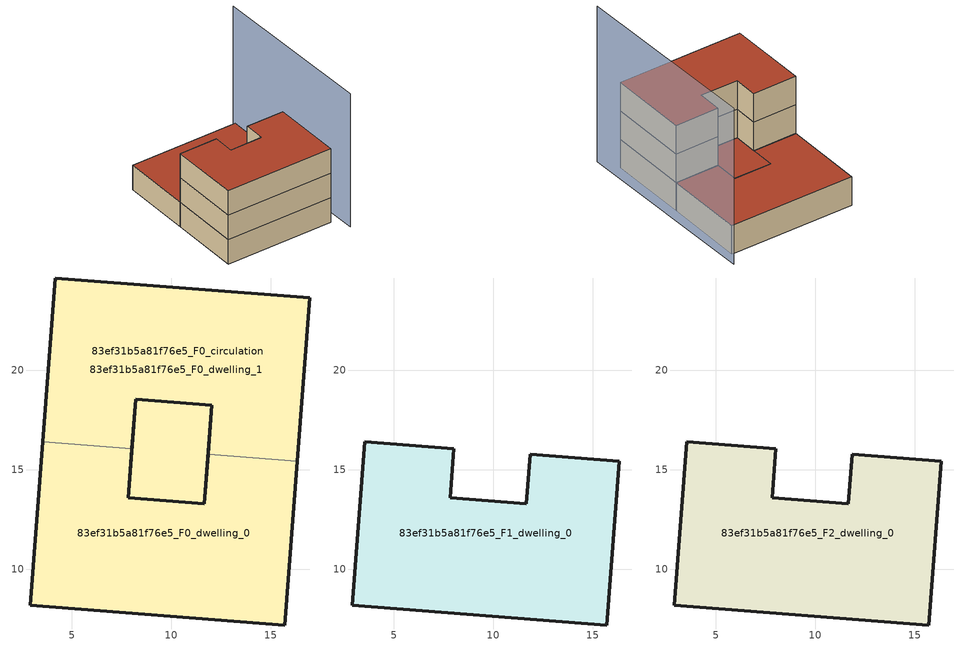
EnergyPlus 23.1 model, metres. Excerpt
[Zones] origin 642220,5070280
83ef31b5a81f76e5_F0_dwelling_0
 floor ground (EU_floor_Construction): 16.33,15.43 15.7,7.19 2.9,8.17 3.53,16.41 8.01,16.06 7.82,13.59 11.66,13.3 11.85,15.77 z0; 12.04,18.24 11.66,13.3 7.82,13.59 8.01,16.06 8.2,18.53 z0
 wall outside (EU_wall_Construction): 3.53,16.41 2.9,8.17 15.7,7.19 16.33,15.43 / 11.85,15.77 11.66,13.3 7.82,13.59 8.01,16.06 z0:3
 wall to 83ef31b5a81f76e5_F0_dwelling_1 (EU_wall_Construction): 16.33,15.43 11.85,15.77 / 8.01,16.06 3.53,16.41 z0:3
 roof outside (EU_floor_Construction): 11.66,13.3 12.04,18.24 8.2,18.53 8.01,16.06 7.82,13.59 z3
83ef31b5a81f76e5_F0_dwelling_1
 floor ground (EU_floor_Construction): 12.04,18.24 11.66,13.3 7.82,13.59 8.01,16.06 8.2,18.53 z0; 16.96,23.66 16.33,15.43 11.85,15.77 12.04,18.24 8.2,18.53 8.01,16.06 3.53,16.41 4.16,24.64 z0
 wall outside (EU_wall_Construction): 8.01,16.06 8.2,18.53 12.04,18.24 11.85,15.77 / 16.33,15.43 16.96,23.66 4.16,24.64 3.53,16.41 z0:3
 roof outside (EU_roof_Construction): 16.33,15.43 16.96,23.66 4.16,24.64 3.53,16.41 8.01,16.06 8.2,18.53 12.04,18.24 11.85,15.77 z3; 11.66,13.3 12.04,18.24 8.2,18.53 8.01,16.06 7.82,13.59 z3
83ef31b5a81f76e5_F0_circulation
 floor ground (EU_floor_Construction): 16.33,15.43 15.7,7.19 2.9,8.17 3.53,16.41 8.01,16.06 7.82,13.59 11.66,13.3 11.85,15.77 z0; 12.04,18.24 11.66,13.3 7.82,13.59 8.01,16.06 8.2,18.53 z0; 16.96,23.66 16.33,15.43 11.85,15.77 12.04,18.24 8.2,18.53 8.01,16.06 3.53,16.41 4.16,24.64 z0
 wall outside (EU_wall_Construction): 12.04,18.24 8.2,18.53 7.82,13.59 11.66,13.3 12.04,18.24 z0:3
 roof outside (EU_roof_Construction): 11.66,13.3 12.04,18.24 8.2,18.53 8.01,16.06 7.82,13.59 z3; 15.7,7.19 16.33,15.43 11.85,15.77 11.66,13.3 7.82,13.59 8.01,16.06 3.53,16.41 2.9,8.17 z3; 16.33,15.43 16.96,23.66 4.16,24.64 3.53,16.41 8.01,16.06 8.2,18.53 12.04,18.24 11.85,15.77 z3
83ef31b5a81f76e5_F1_dwelling_0
 floor to 83ef31b5a81f76e5_F0_dwelling_0 (EU_floor_Construction): 16.33,15.43 15.7,7.19 2.9,8.17 3.53,16.41 8.01,16.06 7.82,13.59 11.66,13.3 11.85,15.77 z3
 wall outside (EU_wall_Construction): 3.53,16.41 2.9,8.17 15.7,7.19 16.33,15.43 11.85,15.77 11.66,13.3 7.82,13.59 8.01,16.06 3.53,16.41 z3:6
83ef31b5a81f76e5_F2_dwelling_0
 floor to 83ef31b5a81f76e5_F1_dwelling_0 (EU_floor_Construction): 16.33,15.43 15.7,7.19 2.9,8.17 3.53,16.41 8.01,16.06 7.82,13.59 11.66,13.3 11.85,15.77 z6
 wall outside (EU_wall_Construction): 3.53,16.41 2.9,8.17 15.7,7.19 16.33,15.43 11.85,15.77 11.66,13.3 7.82,13.59 8.01,16.06 3.53,16.41 z6:9
 roof outside (EU_roof_Construction): 15.7,7.19 16.33,15.43 11.85,15.77 11.66,13.3 7.82,13.59 8.01,16.06 3.53,16.41 2.9,8.17 z9
shading: 16.64,5.23 17.78,24.89 z0:16.4
[Building]
EU S2 Campaign: North Axis=0; Terrain=City; Solar Distribution=FullExterior
[Site:Location]
Lyon-Bron: Latitude=45.75; Longitude=5; Time Zone=1; Elevation=198
[SizingPeriod:WeatherFileDays]
AnnualSizingPeriod: Begin Month=1; Begin Day of Month=1; End Month=12; End Day of Month=31; Day of Week for Start Day=Monday; Use Weather File Daylight Saving Period=No; Use Weather File Rain and Snow Indicators=No
[MATERIAL]
EU_InternalMass_Material: Roughness=MediumRough; Thickness=0.1; Conductivity=1; Density=1800; Specific Heat=900; Thermal Absorptance=0.9; Solar Absorptance=0.7; Visible Absorptance=0.7
[MATERIAL:NOMASS] Roughness=MediumRough; Thermal Absorptance=0.9; Solar Absorptance=0.7; Visible Absorptance=0.7
Name | Thermal Resistance
EU_wall_NoMass | 0.87146
EU_roof_NoMass | 0.842276
EU_floor_NoMass | 0.496999
[CONSTRUCTION]
EU_wall_Construction: EU_wall_NoMass
EU_roof_Construction: EU_roof_NoMass
EU_floor_Construction: EU_floor_NoMass
EU_InternalMass_Construction: EU_InternalMass_Material
[ZONE] Type=1; Multiplier=1; Ceiling Height=autocalculate; Floor Area=autocalculate; Part of Total Floor Area=Yes
Name | Volume
83ef31b5a81f76e5_F0_dwelling_0; 83ef31b5a81f76e5_F0_dwelling_1 | 346.746
83ef31b5a81f76e5_F1_dwelling_0 | 289.484
83ef31b5a81f76e5_F2_dwelling_0 | 289.485
83ef31b5a81f76e5_F0_circulation | 636.231
[INTERNALMASS] Construction=EU_InternalMass_Construction
Name | Zone or ZoneList | Surface Area
83ef31b5a81f76e5_F0_dwelling_0_EU_InternalMass | 83ef31b5a81f76e5_F0_dwelling_0 | 96.4953
83ef31b5a81f76e5_F0_dwelling_1_EU_InternalMass | 83ef31b5a81f76e5_F0_dwelling_1 | 96.4953
83ef31b5a81f76e5_F1_dwelling_0_EU_InternalMass | 83ef31b5a81f76e5_F1_dwelling_0 | 211.882
83ef31b5a81f76e5_F2_dwelling_0_EU_InternalMass | 83ef31b5a81f76e5_F2_dwelling_0 | 211.882
[OTHEREQUIPMENT] Fuel Type=Electricity; Design Level Calculation Method=Watts/Area; Power per Zone Floor Area=1; Fraction Latent=0; Fraction Radiant=0; Fraction Lost=0; Carbon Dioxide Generation Rate=0; EndUse Subcategory=EU_Step8_InternalGains
Name | Zone or ZoneList or Space or SpaceList | Schedule
EU_Step8_InternalGain_83ef31b5a81f76e5_F0_dwelling_0_f000 | 83ef31b5a81f76e5_F0_dwelling_0 | EU_Step8_GainSchedule_83ef31b5a81f76e5_F0_dwelling_0_f000
EU_Step8_InternalGain_83ef31b5a81f76e5_F0_dwelling_1_f000 | 83ef31b5a81f76e5_F0_dwelling_1 | EU_Step8_GainSchedule_83ef31b5a81f76e5_F0_dwelling_1_f000
EU_Step8_InternalGain_83ef31b5a81f76e5_F1_dwelling_0_f000 | 83ef31b5a81f76e5_F1_dwelling_0 | EU_Step8_GainSchedule_83ef31b5a81f76e5_F1_dwelling_0_f000
EU_Step8_InternalGain_83ef31b5a81f76e5_F2_dwelling_0_f000 | 83ef31b5a81f76e5_F2_dwelling_0 | EU_Step8_GainSchedule_83ef31b5a81f76e5_F2_dwelling_0_f000
[ZONEINFILTRATION:DESIGNFLOWRATE]
EU_Circulation_Infiltration_83ef31b5a81f76e5_F0_circulation: Zone or ZoneList or Space or SpaceList=83ef31b5a81f76e5_F0_circulation; Schedule=EU_AlwaysOn; Design Flow Rate Calculation Method=Flow/Area; Flow Rate per Floor Area=0.0005; Constant Term Coefficient=1; Temperature Term Coefficient=0; Velocity Term Coefficient=0; Velocity Squared Term Coefficient=0
[ZONEVENTILATION:DESIGNFLOWRATE] Schedule=EU_AlwaysOn; Design Flow Rate Calculation Method=AirChanges/Hour; Air Changes per Hour=0.425; Ventilation Type=Natural; Fan Pressure Rise=0; Fan Total Efficiency=1; Constant Term Coefficient=1; Temperature Term Coefficient=0; Velocity Term Coefficient=0; Velocity Squared Term Coefficient=0; Minimum Indoor Temperature=-100; Maximum Indoor Temperature=100; Delta Temperature=-100; Minimum Outdoor Temperature=-100; Maximum Outdoor Temperature=100; Maximum Wind Speed=40
Name | Zone or ZoneList or Space or SpaceList
EU_ConstantAir_83ef31b5a81f76e5_F0_dwelling_0 | 83ef31b5a81f76e5_F0_dwelling_0
EU_ConstantAir_83ef31b5a81f76e5_F0_dwelling_1 | 83ef31b5a81f76e5_F0_dwelling_1
EU_ConstantAir_83ef31b5a81f76e5_F1_dwelling_0 | 83ef31b5a81f76e5_F1_dwelling_0
EU_ConstantAir_83ef31b5a81f76e5_F2_dwelling_0 | 83ef31b5a81f76e5_F2_dwelling_0
[HVACTEMPLATE:THERMOSTAT] Constant Heating Setpoint=20; Constant Cooling Setpoint=50
EU_HeatOnly_83ef31b5a81f76e5_F0_dwelling_0; EU_HeatOnly_83ef31b5a81f76e5_F0_dwelling_1; EU_HeatOnly_83ef31b5a81f76e5_F1_dwelling_0; EU_HeatOnly_83ef31b5a81f76e5_F2_dwelling_0
[HVACTEMPLATE:ZONE:IDEALLOADSAIRSYSTEM] System Availability Schedule=EU_AlwaysOn; Maximum Heating Supply Air Temperature=50; Minimum Cooling Supply Air Temperature=13; Maximum Heating Supply Air Humidity Ratio=0.0156; Minimum Cooling Supply Air Humidity Ratio=0.0077; Heating Limit=NoLimit; Cooling Limit=NoLimit; Heating Availability Schedule=EU_AlwaysOn; Cooling Availability Schedule=EU_CoolingOff; Dehumidification Control Type=ConstantSensibleHeatRatio; Cooling Sensible Heat Ratio=0.7; Dehumidification Setpoint=60; Humidification Control Type=None; Humidification Setpoint=30; Outdoor Air Method=None; Outdoor Air Flow Rate per Person=0.00944; Outdoor Air Flow Rate per Zone Floor Area=0; Outdoor Air Flow Rate per Zone=0; Demand Controlled Ventilation Type=None; Outdoor Air Economizer Type=NoEconomizer; Heat Recovery Type=None; Sensible Heat Recovery Effectiveness=0.7; Latent Heat Recovery Effectiveness=0.65
Name | Template Thermostat
83ef31b5a81f76e5_F0_dwelling_0 | EU_HeatOnly_83ef31b5a81f76e5_F0_dwelling_0
83ef31b5a81f76e5_F0_dwelling_1 | EU_HeatOnly_83ef31b5a81f76e5_F0_dwelling_1
83ef31b5a81f76e5_F1_dwelling_0 | EU_HeatOnly_83ef31b5a81f76e5_F1_dwelling_0
83ef31b5a81f76e5_F2_dwelling_0 | EU_HeatOnly_83ef31b5a81f76e5_F2_dwelling_0
[SIZING:ZONE] Zone Cooling Design Supply Air Temperature Input Method=SupplyAirTemperature; Zone Cooling Design Supply Air Temperature=13; Zone Heating Design Supply Air Temperature Input Method=SupplyAirTemperature; Zone Heating Design Supply Air Temperature=50; Zone Cooling Design Supply Air Humidity Ratio=0.008; Zone Heating Design Supply Air Humidity Ratio=0.008; Cooling Design Air Flow Method=DesignDay; Cooling Design Air Flow Rate=0; Cooling Minimum Air Flow per Zone Floor Area=0.000762; Cooling Minimum Air Flow=0; Cooling Minimum Air Flow Fraction=0.2; Heating Design Air Flow Method=DesignDay; Heating Design Air Flow Rate=0; Heating Maximum Air Flow per Zone Floor Area=0.002032; Heating Maximum Air Flow=0.141576; Heating Maximum Air Flow Fraction=0.3; Account for Dedicated Outdoor Air System=No; Dedicated Outdoor Air System Control Strategy=NeutralSupplyAir; Dedicated Outdoor Air Low Setpoint Temperature for Design=autosize; Dedicated Outdoor Air High Setpoint Temperature for Design=autosize; Zone Load Sizing Method=Sensible Load Only No Latent Load; Zone Latent Cooling Design Supply Air Humidity Ratio Input Method=HumidityRatioDifference; Zone Cooling Design Supply Air Humidity Ratio Difference=0.005; Zone Latent Heating Design Supply Air Humidity Ratio Input Method=HumidityRatioDifference; Zone Humidification Design Supply Air Humidity Ratio Difference=0.005
83ef31b5a81f76e5_F0_dwelling_0; 83ef31b5a81f76e5_F0_dwelling_1; 83ef31b5a81f76e5_F1_dwelling_0; 83ef31b5a81f76e5_F2_dwelling_0
[SCHEDULE:CONSTANT]
Name | Hourly Value
EU_AlwaysOn | 1
EU_CoolingOff | 0
[SCHEDULE:FILE] Column Number=1; Rows to Skip at Top=0; Number of Hours of Data=8760; Column Separator=Comma; Interpolate to Timestep=No; Minutes per Item=60; Adjust Schedule for Daylight Savings=Yes
Name | File
EU_Step8_GainSchedule_83ef31b5a81f76e5_F0_dwelling_0_f000 | ../../schedules/83ef31b5a81f76e5/83ef31b5a81f76e5_F0_dwelling_0_f000_gain.csv
EU_Step8_GainSchedule_83ef31b5a81f76e5_F0_dwelling_1_f000 | ../../schedules/83ef31b5a81f76e5/83ef31b5a81f76e5_F0_dwelling_1_f000_gain.csv
EU_Step8_GainSchedule_83ef31b5a81f76e5_F1_dwelling_0_f000 | ../../schedules/83ef31b5a81f76e5/83ef31b5a81f76e5_F1_dwelling_0_f000_gain.csv
EU_Step8_GainSchedule_83ef31b5a81f76e5_F2_dwelling_0_f000 | ../../schedules/83ef31b5a81f76e5/83ef31b5a81f76e5_F2_dwelling_0_f000_gain.csv
